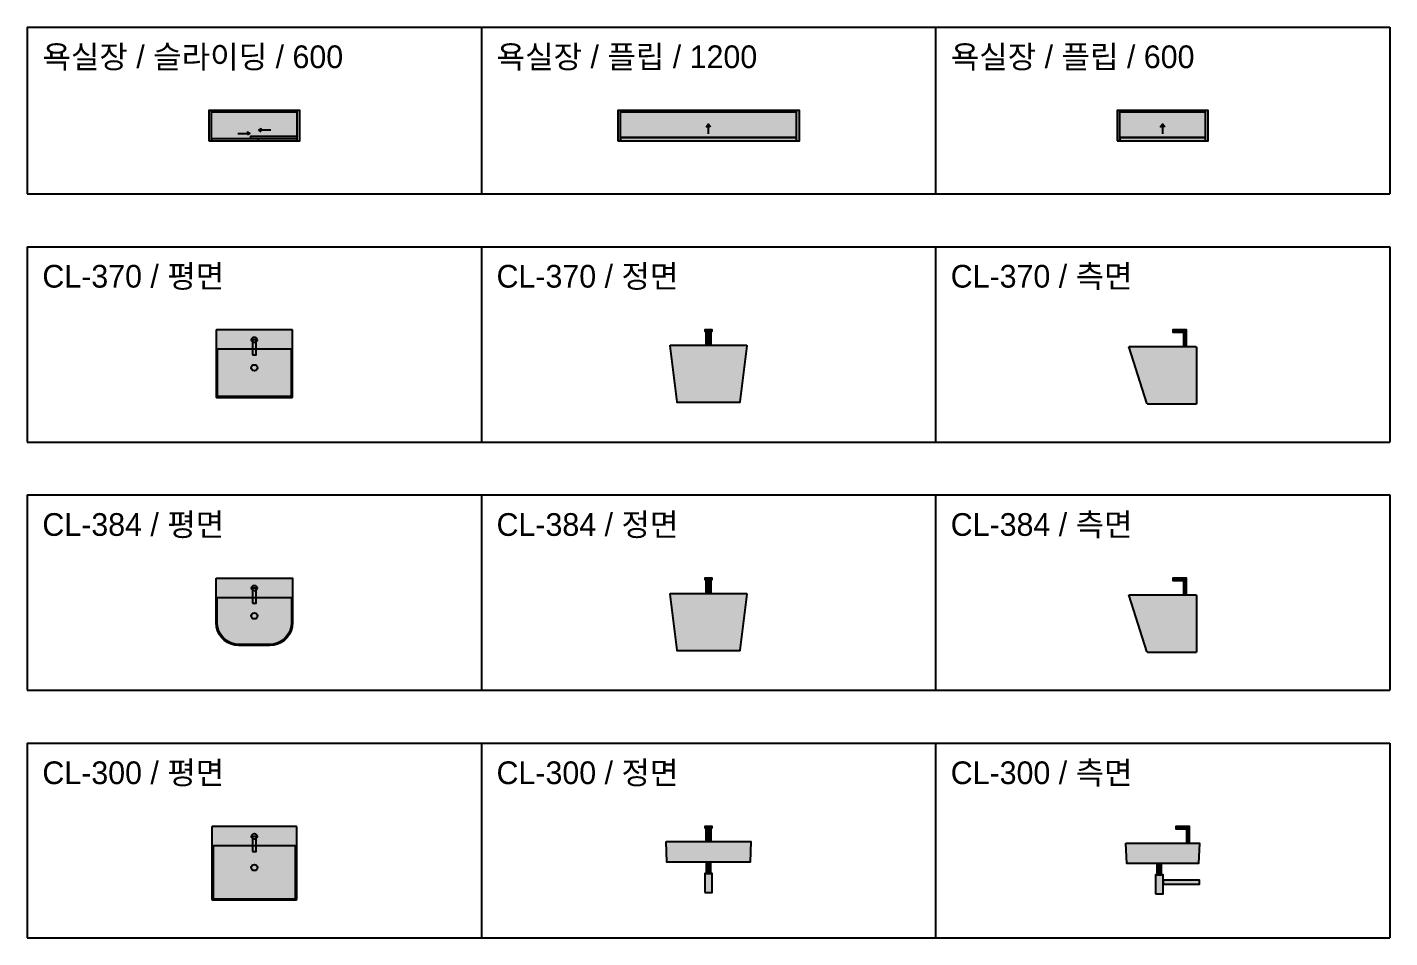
# Model space of a CAD drawing. Header units: millimetres. Extents: x 488786 to 747986, y 25193 to 95000.
# Drawn here: x 543500 to 552500, y 83285 to 89300 of the extents above; entities that cross this region are included whole.
import ezdxf

# ---------------------------------------------------------------- set-up
doc = ezdxf.new("R2010")
doc.units = ezdxf.units.MM
for name, color, linetype in [('10. ETC', 251, 'Continuous'), ('13. TXT2', 43, 'Continuous'), ('25. 255', 255, 'Continuous'), ('6. FUR1', 181, 'Continuous')]:
    doc.layers.add(name, color=color, linetype=linetype)
doc.styles.add('YUHIHA_TEXT', font='Pretendard-Regular.ttf')

# ---------------------------------------------------------------- blocks, each defined once
blk = doc.blocks.new('*U190')
at = {"layer": '25. 255'}
blk.add_hatch(color=256, dxfattribs=at).paths.add_polyline_path([(0, 0), (600, 0), (600, 200), (0, 200)])
at = {"layer": '6. FUR1'}
blk.add_lwpolyline([(0, 0), (600, 0), (600, 200), (0, 200)], close=True, dxfattribs=at)
at = {"layer": '6. FUR1', "color": 241, "linetype": 'Continuous', "lineweight": -3}
for points in [[(18, 0), (18, 200)], [(18, 191), (582, 191)], [(582, 0), (582, 200)], [(190, 48), (270, 48), (255, 56), (270, 48), (255, 40)], [(410, 70), (330, 70), (345, 78), (330, 70), (345, 62)]]:
    blk.add_lwpolyline(points, dxfattribs=at)
for points in [[(18, 0), (325, 0), (325, 12), (18, 12)], [(275, 16), (582, 16), (582, 28), (275, 28)]]:
    blk.add_lwpolyline(points, close=True, dxfattribs=at)
blk = doc.blocks.new('*U192')
at = {"layer": '25. 255'}
blk.add_hatch(color=256, dxfattribs=at).paths.add_polyline_path([(0, 0), (1200, 0), (1200, 200), (0, 200)])
at = {"layer": '6. FUR1'}
blk.add_lwpolyline([(0, 0), (1200, 0), (1200, 200), (0, 200)], close=True, dxfattribs=at)
at = {"layer": '6. FUR1', "color": 241, "linetype": 'Continuous', "lineweight": -3}
for points in [[(18, 0), (18, 200)], [(18, 191), (1182, 191)], [(1182, 0), (1182, 200)], [(600, 45), (600, 110), (586, 93), (600, 110), (614, 93)], [(18, 23), (1182, 23)]]:
    blk.add_lwpolyline(points, dxfattribs=at)
blk.add_lwpolyline([(18, 0), (1182, 0), (1182, 20), (18, 20)], close=True, dxfattribs=at)
blk = doc.blocks.new('*U194')
at = {"layer": '25. 255'}
blk.add_hatch(color=256, dxfattribs=at).paths.add_polyline_path([(0, 0), (600, 0), (600, 200), (0, 200)])
at = {"layer": '6. FUR1'}
blk.add_lwpolyline([(0, 0), (600, 0), (600, 200), (0, 200)], close=True, dxfattribs=at)
at = {"layer": '6. FUR1', "color": 241, "linetype": 'Continuous', "lineweight": -3}
for points in [[(18, 0), (18, 200)], [(18, 191), (582, 191)], [(582, 0), (582, 200)], [(300, 45), (300, 110), (286, 93), (300, 110), (314, 93)], [(18, 23), (582, 23)]]:
    blk.add_lwpolyline(points, dxfattribs=at)
blk.add_lwpolyline([(18, 0), (582, 0), (582, 20), (18, 20)], close=True, dxfattribs=at)
blk = doc.blocks.new('YUHIHA_Sanitary_Basin_A_Plan_Geometry')
at = {"layer": '25. 255'}
blk.add_hatch(color=256, dxfattribs=at).paths.add_polyline_path([(502, 0), (502.6, 0.1), (503.1, 0.2), (503.7, 0.5), (504.1, 0.9), (504.5, 1.3), (504.8, 1.9), (504.9, 2.4), (505, 3), (505, 442), (504.9, 442.6), (504.8, 443.1), (504.5, 443.7), (504.1, 444.1), (503.7, 444.5), (503.1, 444.8), (502.6, 444.9), (502, 445), (3, 445), (2.4, 444.9), (1.9, 444.8), (1.3, 444.5), (0.9, 444.1), (0.5, 443.7), (0.2, 443.1), (0.1, 442.6), (0, 442), (0, 3), (0.1, 2.4), (0.2, 1.9), (0.5, 1.3), (0.9, 0.9), (1.3, 0.5), (1.9, 0.2), (2.4, 0.1), (3, 0)])
at = {"layer": '6. FUR1'}
blk.add_lwpolyline([(502, 0), (502.6, 0.1), (503.1, 0.2), (503.7, 0.5), (504.1, 0.9), (504.5, 1.3), (504.8, 1.9), (504.9, 2.4), (505, 3), (505, 442), (504.9, 442.6), (504.8, 443.1), (504.5, 443.7), (504.1, 444.1), (503.7, 444.5), (503.1, 444.8), (502.6, 444.9), (502, 445), (3, 445), (2.4, 444.9), (1.9, 444.8), (1.3, 444.5), (0.9, 444.1), (0.5, 443.7), (0.2, 443.1), (0.1, 442.6), (0, 442), (0, 3), (0.1, 2.4), (0.2, 1.9), (0.5, 1.3), (0.9, 0.9), (1.3, 0.5), (1.9, 0.2), (2.4, 0.1), (3, 0)], close=True, dxfattribs=at)
at = {"layer": '6. FUR1', "color": 241, "linetype": 'Continuous', "lineweight": -3}
for points in [[(240.5, 280), (264.5, 280), (264.5, 380), (240.5, 380)], [(492, 8), (493, 8.1), (493.9, 8.4), (494.8, 8.8), (495.5, 9.5), (496.2, 10.2), (496.6, 11.1), (496.9, 12), (497, 13), (497, 313), (496.9, 314), (496.6, 314.9), (496.2, 315.8), (495.5, 316.5), (494.8, 317.2), (493.9, 317.6), (493, 317.9), (492, 318), (13, 318), (12, 317.9), (11.1, 317.6), (10.2, 317.2), (9.5, 316.5), (8.8, 315.8), (8.4, 314.9), (8.1, 314), (8, 313), (8, 13), (8.1, 12), (8.4, 11.1), (8.8, 10.2), (9.5, 9.5), (10.2, 8.8), (11.1, 8.4), (12, 8.1), (13, 8)]]:
    blk.add_lwpolyline(points, close=True, dxfattribs=at)
for centre, radius in [((252.5, 380), 18), ((252.5, 195.8), 20)]:
    blk.add_circle(centre, radius, dxfattribs=at)
blk = doc.blocks.new('YUHIHA_Sanitary_Basin_A_Plan', base_point=(252.5, 0))
at = {"layer": '6. FUR1'}
blk.add_blockref('YUHIHA_Sanitary_Basin_A_Plan_Geometry', (0, 0), dxfattribs=at)
blk = doc.blocks.new('YUHIHA_Sanitary_Basin_A_Front_Geometry')
at = {"layer": '25. 255'}
for points in [[(234.5, 380), (270.5, 380), (270.5, 472), (277.5, 472), (277.5, 480), (227.5, 480), (227.5, 472), (234.5, 472)], [(252.5, 380), (500.02, 380), (501.07, 379.89), (502.07, 379.56), (502.97, 379.03), (503.76, 378.32), (504.37, 377.46), (504.79, 376.49), (505, 375.47), (504.98, 374.41), (460.546, 4.41), (459.996, 2.66), (458.896, 1.26), (457.376, 0.34), (455.576, 0), (252.5, 0), (49.414, 0), (47.614, 0.34), (46.104, 1.26), (45.004, 2.66), (44.454, 4.41), (0.01, 374.41), (0, 375.47), (0.21, 376.49), (0.62, 377.46), (1.24, 378.32), (2.02, 379.03), (2.93, 379.56), (3.92, 379.89), (4.98, 380)]]:
    blk.add_hatch(color=256, dxfattribs=at).paths.add_polyline_path(points)
at = {"layer": '6. FUR1', "color": 241, "linetype": 'Continuous', "lineweight": -3}
blk.add_lwpolyline([(234.5, 380), (270.5, 380), (270.5, 472), (277.5, 472), (277.5, 480), (227.5, 480), (227.5, 472), (234.5, 472)], close=True, dxfattribs=at)
at = {"layer": '6. FUR1'}
blk.add_lwpolyline([(252.5, 380), (500.02, 380), (501.07, 379.89), (502.07, 379.56), (502.97, 379.03), (503.76, 378.32), (504.37, 377.46), (504.79, 376.49), (505, 375.47), (504.98, 374.41), (460.546, 4.41), (459.996, 2.66), (458.896, 1.26), (457.376, 0.34), (455.576, 0), (252.5, 0), (49.414, 0), (47.614, 0.34), (46.104, 1.26), (45.004, 2.66), (44.454, 4.41), (0.01, 374.41), (0, 375.47), (0.21, 376.49), (0.62, 377.46), (1.24, 378.32), (2.02, 379.03), (2.93, 379.56), (3.92, 379.89), (4.98, 380), (252.5, 380)], close=True, dxfattribs=at)
blk = doc.blocks.new('YUHIHA_Sanitary_Basin_A_Front', base_point=(252.5, 0))
at = {"layer": '6. FUR1'}
blk.add_blockref('YUHIHA_Sanitary_Basin_A_Front_Geometry', (0, 0), dxfattribs=at)
blk = doc.blocks.new('YUHIHA_Sanitary_Basin_A_Side_Geometry')
at = {"layer": '25. 255'}
for points in [[(360, 380), (380, 380), (380, 490), (290, 490), (290, 475), (360, 475)], [(445, 377), (445, 32.72), (445, 3), (444.77, 1.83), (444.12, 0.88), (443.17, 0.24), (442, 0), (136.986, 0), (127.286, 0), (125.676, 0.13), (124.146, 0.51), (122.706, 1.11), (121.385, 1.92), (120.205, 2.93), (119.195, 4.12), (118.375, 5.46), (117.755, 6.95), (0.22, 373.48), (0, 374.63), (0.05, 375.8), (0.36, 376.92), (0.94, 377.95), (1.75, 378.81), (2.72, 379.46), (3.81, 379.86), (4.98, 380), (442, 380), (443.17, 379.77), (444.12, 379.12), (444.77, 378.17)]]:
    blk.add_hatch(color=256, dxfattribs=at).paths.add_polyline_path(points)
at = {"layer": '6. FUR1', "color": 241, "linetype": 'Continuous', "lineweight": -3}
blk.add_lwpolyline([(360, 380), (380, 380), (380, 490), (290, 490), (290, 475), (360, 475)], close=True, dxfattribs=at)
at = {"layer": '6. FUR1'}
blk.add_lwpolyline([(445, 377), (445, 32.72), (445, 3), (444.77, 1.83), (444.12, 0.88), (443.17, 0.24), (442, 0), (136.986, 0), (127.286, 0), (125.676, 0.13), (124.146, 0.51), (122.706, 1.11), (121.385, 1.92), (120.205, 2.93), (119.195, 4.12), (118.375, 5.46), (117.755, 6.95), (0.22, 373.48), (0, 374.63), (0.05, 375.8), (0.36, 376.92), (0.94, 377.95), (1.75, 378.81), (2.72, 379.46), (3.81, 379.86), (4.98, 380), (442, 380), (443.17, 379.77), (444.12, 379.12), (444.77, 378.17), (445, 377)], close=True, dxfattribs=at)
blk = doc.blocks.new('YUHIHA_Sanitary_Basin_A_Side', base_point=(222.5, 0))
at = {"layer": '6. FUR1'}
blk.add_blockref('YUHIHA_Sanitary_Basin_A_Side_Geometry', (0, 0), dxfattribs=at)
blk = doc.blocks.new('YUHIHA_Sanitary_Basin_B_Plan_Geometry')
at = {"layer": '25. 255'}
blk.add_hatch(color=256, dxfattribs=at).paths.add_polyline_path([(0, 445), (505, 445), (505, 150), (502.7, 124), (496, 98.7), (484.9, 75), (469.9, 53.6), (451.4, 35.1), (430, 20.1), (406.3, 9), (381, 2.3), (355, 0), (150, 0), (124, 2.3), (98.7, 9), (75, 20.1), (53.6, 35.1), (35.1, 53.6), (20.1, 75), (9, 98.7), (2.3, 124), (0, 150)])
at = {"layer": '6. FUR1'}
blk.add_lwpolyline([(0, 445), (505, 445), (505, 150), (505, 150), (502.7, 124), (496, 98.7), (484.9, 75), (469.9, 53.6), (451.4, 35.1), (430, 20.1), (406.3, 9), (381, 2.3), (355, 0), (150, 0), (150, 0), (124, 2.3), (98.7, 9), (75, 20.1), (53.6, 35.1), (35.1, 53.6), (20.1, 75), (9, 98.7), (2.3, 124), (0, 150)], close=True, dxfattribs=at)
at = {"layer": '6. FUR1', "color": 241, "linetype": 'Continuous', "lineweight": -3}
for points in [[(240.5, 280), (264.5, 280), (264.5, 380), (240.5, 380)], [(8, 318), (497, 318), (497, 150), (497, 150), (494.8, 125.3), (488.4, 101.4), (478, 79), (463.8, 58.7), (446.3, 41.2), (426, 27), (403.6, 16.6), (379.7, 10.2), (355, 8), (150, 8), (150, 8), (125.3, 10.2), (101.4, 16.6), (79, 27), (58.7, 41.2), (41.2, 58.7), (27, 79), (16.6, 101.4), (10.2, 125.3), (8, 150)]]:
    blk.add_lwpolyline(points, close=True, dxfattribs=at)
for centre, radius in [((252.5, 380), 18), ((252.5, 195.8), 20)]:
    blk.add_circle(centre, radius, dxfattribs=at)
blk = doc.blocks.new('YUHIHA_Sanitary_Basin_B_Plan', base_point=(252.5, 0))
at = {"layer": '6. FUR1'}
blk.add_blockref('YUHIHA_Sanitary_Basin_B_Plan_Geometry', (0, 0), dxfattribs=at)
blk = doc.blocks.new('YUHIHA_Sanitary_Basin_B_Front_Geometry')
at = {"layer": '25. 255'}
for points in [[(234.5, 380), (270.5, 380), (270.5, 472), (277.5, 472), (277.5, 480), (227.5, 480), (227.5, 472), (234.5, 472)], [(252.5, 380), (500.02, 380), (501.07, 379.89), (502.07, 379.56), (502.97, 379.03), (503.76, 378.32), (504.37, 377.46), (504.79, 376.49), (505, 375.47), (504.98, 374.41), (460.546, 4.41), (459.996, 2.66), (458.896, 1.26), (457.376, 0.34), (455.576, 0), (252.5, 0), (49.414, 0), (47.614, 0.34), (46.104, 1.26), (45.004, 2.66), (44.454, 4.41), (0.01, 374.41), (0, 375.47), (0.21, 376.49), (0.62, 377.46), (1.24, 378.32), (2.02, 379.03), (2.93, 379.56), (3.92, 379.89), (4.98, 380)]]:
    blk.add_hatch(color=256, dxfattribs=at).paths.add_polyline_path(points)
at = {"layer": '6. FUR1', "color": 241, "linetype": 'Continuous', "lineweight": -3}
blk.add_lwpolyline([(234.5, 380), (270.5, 380), (270.5, 472), (277.5, 472), (277.5, 480), (227.5, 480), (227.5, 472), (234.5, 472)], close=True, dxfattribs=at)
at = {"layer": '6. FUR1'}
blk.add_lwpolyline([(252.5, 380), (500.02, 380), (501.07, 379.89), (502.07, 379.56), (502.97, 379.03), (503.76, 378.32), (504.37, 377.46), (504.79, 376.49), (505, 375.47), (504.98, 374.41), (460.546, 4.41), (459.996, 2.66), (458.896, 1.26), (457.376, 0.34), (455.576, 0), (252.5, 0), (49.414, 0), (47.614, 0.34), (46.104, 1.26), (45.004, 2.66), (44.454, 4.41), (0.01, 374.41), (0, 375.47), (0.21, 376.49), (0.62, 377.46), (1.24, 378.32), (2.02, 379.03), (2.93, 379.56), (3.92, 379.89), (4.98, 380), (252.5, 380)], close=True, dxfattribs=at)
blk = doc.blocks.new('YUHIHA_Sanitary_Basin_B_Front')
at = {"layer": '6. FUR1'}
blk.add_blockref('YUHIHA_Sanitary_Basin_B_Front_Geometry', (-252.5, 0), dxfattribs=at)
blk = doc.blocks.new('YUHIHA_Sanitary_Basin_B_Side_Geometry')
at = {"layer": '25. 255'}
for points in [[(360, 380), (380, 380), (380, 490), (290, 490), (290, 475), (360, 475)], [(445, 377), (445, 32.72), (445, 3), (444.77, 1.83), (444.12, 0.88), (443.17, 0.24), (442, 0), (136.986, 0), (127.286, 0), (125.676, 0.13), (124.146, 0.51), (122.706, 1.11), (121.385, 1.92), (120.205, 2.93), (119.195, 4.12), (118.375, 5.46), (117.755, 6.95), (0.22, 373.48), (0, 374.63), (0.05, 375.8), (0.36, 376.92), (0.94, 377.95), (1.75, 378.81), (2.72, 379.46), (3.81, 379.86), (4.98, 380), (442, 380), (443.17, 379.77), (444.12, 379.12), (444.77, 378.17)]]:
    blk.add_hatch(color=256, dxfattribs=at).paths.add_polyline_path(points)
at = {"layer": '6. FUR1', "color": 241, "linetype": 'Continuous', "lineweight": -3}
blk.add_lwpolyline([(360, 380), (380, 380), (380, 490), (290, 490), (290, 475), (360, 475)], close=True, dxfattribs=at)
at = {"layer": '6. FUR1'}
blk.add_lwpolyline([(445, 377), (445, 32.72), (445, 3), (444.77, 1.83), (444.12, 0.88), (443.17, 0.24), (442, 0), (222.5, 0), (136.986, 0), (127.286, 0), (125.676, 0.13), (124.146, 0.51), (122.706, 1.11), (121.385, 1.92), (120.205, 2.93), (119.195, 4.12), (118.375, 5.46), (117.755, 6.95), (0.22, 373.48), (0, 374.63), (0.05, 375.8), (0.36, 376.92), (0.94, 377.95), (1.75, 378.81), (2.72, 379.46), (3.81, 379.86), (4.98, 380), (442, 380), (443.17, 379.77), (444.12, 379.12), (444.77, 378.17), (445, 377)], close=True, dxfattribs=at)
blk = doc.blocks.new('YUHIHA_Sanitary_Basin_B_Side')
at = {"layer": '6. FUR1'}
blk.add_blockref('YUHIHA_Sanitary_Basin_B_Side_Geometry', (-222.5, 0), dxfattribs=at)
blk = doc.blocks.new('YUHIHA_Sanitary_Basin_C_Plan_Geometry')
at = {"layer": '25. 255'}
blk.add_hatch(color=256, dxfattribs=at).paths.add_polyline_path([(557, 0), (557.6, 0.1), (558.1, 0.2), (558.7, 0.5), (559.1, 0.9), (559.5, 1.3), (559.8, 1.9), (559.9, 2.4), (560, 3), (560, 482), (559.9, 482.6), (559.8, 483.1), (559.5, 483.7), (559.1, 484.1), (558.7, 484.5), (558.1, 484.8), (557.6, 484.9), (557, 485), (3, 485), (2.4, 484.9), (1.9, 484.8), (1.3, 484.5), (0.9, 484.1), (0.5, 483.7), (0.2, 483.1), (0.1, 482.6), (0, 482), (0, 3), (0.1, 2.4), (0.2, 1.9), (0.5, 1.3), (0.9, 0.9), (1.3, 0.5), (1.9, 0.2), (2.4, 0.1), (3, 0)])
at = {"layer": '6. FUR1'}
blk.add_lwpolyline([(557, 0), (557.6, 0.1), (558.1, 0.2), (558.7, 0.5), (559.1, 0.9), (559.5, 1.3), (559.8, 1.9), (559.9, 2.4), (560, 3), (560, 482), (559.9, 482.6), (559.8, 483.1), (559.5, 483.7), (559.1, 484.1), (558.7, 484.5), (558.1, 484.8), (557.6, 484.9), (557, 485), (3, 485), (2.4, 484.9), (1.9, 484.8), (1.3, 484.5), (0.9, 484.1), (0.5, 483.7), (0.2, 483.1), (0.1, 482.6), (0, 482), (0, 3), (0.1, 2.4), (0.2, 1.9), (0.5, 1.3), (0.9, 0.9), (1.3, 0.5), (1.9, 0.2), (2.4, 0.1), (3, 0)], close=True, dxfattribs=at)
at = {"layer": '6. FUR1', "color": 241, "linetype": 'Continuous', "lineweight": -3}
for points in [[(268, 320), (292, 320), (292, 420), (268, 420)], [(547, 8), (548, 8.1), (548.9, 8.4), (549.8, 8.8), (550.5, 9.5), (551.2, 10.2), (551.6, 11.1), (551.9, 12), (552, 13), (552, 353), (551.9, 354), (551.6, 354.9), (551.2, 355.8), (550.5, 356.5), (549.8, 357.2), (548.9, 357.6), (548, 357.9), (547, 358), (13, 358), (12, 357.9), (11.1, 357.6), (10.2, 357.2), (9.5, 356.5), (8.8, 355.8), (8.4, 354.9), (8.1, 354), (8, 353), (8, 13), (8.1, 12), (8.4, 11.1), (8.8, 10.2), (9.5, 9.5), (10.2, 8.8), (11.1, 8.4), (12, 8.1), (13, 8)]]:
    blk.add_lwpolyline(points, close=True, dxfattribs=at)
for centre, radius in [((280, 420), 18), ((280, 213.4), 20)]:
    blk.add_circle(centre, radius, dxfattribs=at)
blk = doc.blocks.new('YUHIHA_Sanitary_Basin_C_Plan', base_point=(280, 0))
at = {"layer": '6. FUR1'}
blk.add_blockref('YUHIHA_Sanitary_Basin_C_Plan_Geometry', (0, 0), dxfattribs=at)
blk = doc.blocks.new('YUHIHA_Sanitary_Basin_C_Front_Geometry')
at = {"layer": '25. 255'}
for points in [[(262, 335), (298, 335), (298, 427), (305, 427), (305, 435), (255, 435), (255, 427), (262, 427)], [(0, 335), (560, 335), (555, 200), (5, 200)], [(265, 125), (295, 125), (295, 200), (265, 200)], [(255, 0), (305, 0), (305, 125), (255, 125)]]:
    blk.add_hatch(color=256, dxfattribs=at).paths.add_polyline_path(points)
at = {"layer": '6. FUR1', "color": 241, "linetype": 'Continuous', "lineweight": -3}
for points in [[(262, 335), (298, 335), (298, 427), (305, 427), (305, 435), (255, 435), (255, 427), (262, 427)], [(265, 125), (295, 125), (295, 200), (265, 200)], [(255, 0), (280, 0), (305, 0), (305, 125), (255, 125)]]:
    blk.add_lwpolyline(points, close=True, dxfattribs=at)
at = {"layer": '6. FUR1'}
blk.add_lwpolyline([(0, 335), (560, 335), (555, 200), (5, 200)], close=True, dxfattribs=at)
blk = doc.blocks.new('YUHIHA_Sanitary_Basin_C_Front')
at = {"layer": '6. FUR1'}
blk.add_blockref('YUHIHA_Sanitary_Basin_C_Front_Geometry', (-280, 0), dxfattribs=at)
blk = doc.blocks.new('YUHIHA_Sanitary_Basin_C_Side_Geometry')
at = {"layer": '25. 255'}
for points in [[(400, 335), (420, 335), (420, 445), (330, 445), (330, 430), (400, 430)], [(0, 335), (485, 335), (480, 200), (5, 200)], [(205, 125), (235, 125), (235, 200), (205, 200)], [(195, 0), (245, 0), (245, 125), (195, 125)], [(245, 65), (485, 65), (485, 90), (245, 90)]]:
    blk.add_hatch(color=256, dxfattribs=at).paths.add_polyline_path(points)
at = {"layer": '6. FUR1', "color": 241, "linetype": 'Continuous', "lineweight": -3}
for points in [[(400, 335), (420, 335), (420, 445), (330, 445), (330, 430), (400, 430)], [(205, 125), (235, 125), (235, 200), (205, 200)], [(195, 0), (220, 0), (245, 0), (245, 125), (195, 125)], [(245, 65), (485, 65), (485, 90), (245, 90)]]:
    blk.add_lwpolyline(points, close=True, dxfattribs=at)
at = {"layer": '6. FUR1'}
blk.add_lwpolyline([(0, 335), (485, 335), (480, 200), (5, 200)], close=True, dxfattribs=at)
blk = doc.blocks.new('YUHIHA_Sanitary_Basin_C_Side')
at = {"layer": '6. FUR1'}
blk.add_blockref('YUHIHA_Sanitary_Basin_C_Side_Geometry', (-242.5, 0), dxfattribs=at)

msp = doc.modelspace()

# ---------------------------------------------------------------- linework, layer by layer
at = {"layer": '10. ETC'}
for p, q in [((543500, 89300), (552500, 89300)), ((543500, 89300), (543500, 88200)), ((546500, 89300), (546500, 88200)), ((549500, 89300), (549500, 88200)), ((552500, 89300), (552500, 88200)), ((543500, 88200), (552500, 88200)), ((543500, 87850), (552500, 87850)), ((543500, 87850), (543500, 86560)), ((546500, 87850), (546500, 86560)), ((549500, 87850), (549500, 86560)), ((552500, 87850), (552500, 86560)), ((543500, 86560), (552500, 86560)), ((543500, 86210), (552500, 86210)), ((543500, 86210), (543500, 84920)), ((546500, 86210), (546500, 84920)), ((549500, 86210), (549500, 84920)), ((552500, 86210), (552500, 84920)), ((543500, 84920), (552500, 84920)), ((543500, 84570), (552500, 84570)), ((543500, 84570), (543500, 83285)), ((546500, 84570), (546500, 83285)), ((549500, 84570), (549500, 83285)), ((552500, 84570), (552500, 83285)), ((543500, 83285), (552500, 83285))]:
    msp.add_line(p, q, dxfattribs=at)

# ---------------------------------------------------------------- block references
at = {"layer": '6. FUR1'}
for name, p in [('*U190', (544700, 88550)), ('*U192', (547400, 88550)), ('*U194', (550700, 88550)), ('YUHIHA_Sanitary_Basin_A_Plan', (545000, 86855)), ('YUHIHA_Sanitary_Basin_A_Front', (548000, 86820)), ('YUHIHA_Sanitary_Basin_A_Side', (551000, 86810)), ('YUHIHA_Sanitary_Basin_B_Plan', (545000, 85215)), ('YUHIHA_Sanitary_Basin_B_Front', (548000, 85180)), ('YUHIHA_Sanitary_Basin_B_Side', (551000, 85170)), ('YUHIHA_Sanitary_Basin_C_Plan', (545000, 83535)), ('YUHIHA_Sanitary_Basin_C_Front', (548000, 83585)), ('YUHIHA_Sanitary_Basin_C_Side', (551000, 83575))]:
    msp.add_blockref(name, p, dxfattribs=at)

# ---------------------------------------------------------------- texts
at = {"layer": '13. TXT2', "color": 7, "char_height": 150, "width": 2800, "attachment_point": 1, "style": 'YUHIHA_TEXT'}
for s, insert in [('욕실장 / 슬라이딩 / 600', (543600, 89180)), ('욕실장 / 플립 / 1200', (546600, 89180)), ('욕실장 / 플립 / 600', (549600, 89180)), ('CL-370 / 평면', (543600, 87730)), ('CL-370 / 정면', (546600, 87730)), ('CL-370 / 측면', (549600, 87730)), ('CL-384 / 평면', (543600, 86090)), ('CL-384 / 정면', (546600, 86090)), ('CL-384 / 측면', (549600, 86090)), ('CL-300 / 평면', (543600, 84450)), ('CL-300 / 정면', (546600, 84450)), ('CL-300 / 측면', (549600, 84450))]:
    msp.add_mtext(s, dxfattribs=dict(at, insert=insert))

doc.saveas('drawing.dxf')
